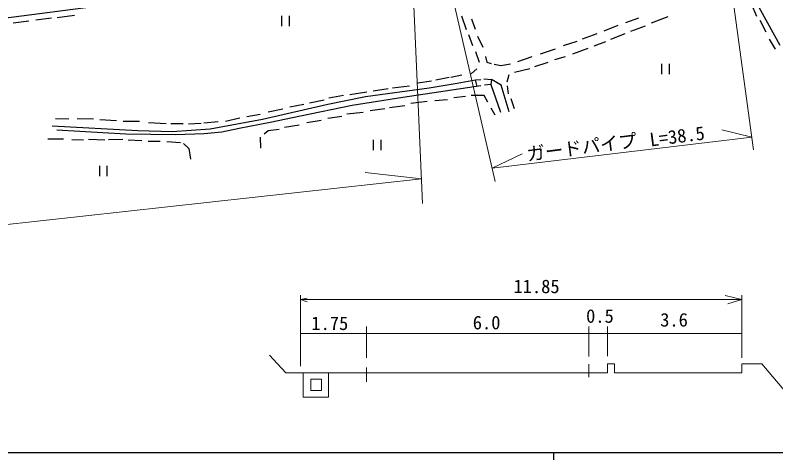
# Model space of a CAD drawing. Units: millimetres, scale not verified. Extents: x 40000 to 680000, y 20000 to 380000.
# Drawn here: x 195247 to 298017, y 204000 to 264086 of the extents above; entities that cross this region are included whole.
import ezdxf
from ezdxf.enums import TextEntityAlignment as Align

# ---------------------------------------------------------------- set-up
doc = ezdxf.new("R2010")
doc.units = ezdxf.units.MM
doc.header["$LTSCALE"] = 1000
for name, color, linetype, lineweight in [('M-BGD', 7, 'Continuous', 25), ('M-STR-HTXT', 7, 'Continuous', 13), ('M-TTL-BAND', 7, 'Continuous', 25)]:
    doc.layers.add(name, color=color, linetype=linetype, lineweight=lineweight)
doc.styles.add('ＭＳ ゴシック', font='')
doc.styles.get('ＭＳ ゴシック').set_extended_font_data('MS Gothic')

msp = doc.modelspace()

# ---------------------------------------------------------------- linework, layer by layer
at = {"layer": 'M-BGD'}
for p, q in [((291631, 272641), (298559, 260015)), ((193681, 263672), (206870, 265396)), ((295464, 263918), (294691, 265712)), ((194974, 263074), (197066, 263338)), ((198051, 263479), (200161, 263725)), ((200917, 263760), (203239, 264077)), ((231247, 263986), (231245, 262586)), ((232295, 262585), (232297, 263985)), ((256214, 262107), (255581, 263971)), ((256918, 263584), (257375, 262213)), ((277739, 263110), (279497, 263725)), ((283436, 263883), (281185, 263004)), ((296695, 261808), (295922, 263391)), ((274837, 261967), (276719, 262723)), ((280376, 262582), (278407, 261879)), ((257076, 259962), (256548, 261421)), ((257727, 261263), (258412, 259786)), ((271918, 260876), (273887, 261632)), ((277633, 261562), (275663, 260823)), ((269333, 259979), (271162, 260560)), ((275030, 260507), (273448, 259909)), ((297997, 259487), (297188, 260859)), ((257990, 257676), (257498, 259135)), ((266203, 258872), (268242, 259557)), ((272639, 259593), (270564, 258819)), ((258799, 258520), (258993, 257728)), ((263160, 257834), (265112, 258520)), ((269579, 258467), (268102, 258045)), ((258993, 257728), (259573, 257570)), ((259960, 257447), (260857, 257271)), ((260857, 257271), (262176, 257517)), ((267223, 257693), (265429, 257095)), ((282595, 257515), (282594, 256115)), ((283644, 256113), (283645, 257513)), ((254104, 255706), (255581, 256005)), ((256865, 256146), (257603, 256832)), ((261947, 256040), (261666, 255020)), ((264796, 256849), (262721, 256322)), ((249672, 254932), (251501, 255231)), ((251185, 254282), (254948, 254915)), ((252064, 255337), (253875, 255724)), ((254948, 254915), (257445, 255337)), ((257445, 255337), (258149, 255407)), ((257656, 254458), (257445, 255337)), ((258571, 255478), (259626, 255407)), ((259626, 255407), (259520, 254704)), ((260892, 254633), (259626, 255407)), ((242568, 253121), (251185, 254282)), ((243623, 253877), (245645, 254176)), ((246226, 254264), (248512, 254563)), ((258149, 254528), (247633, 252980)), ((259520, 254704), (258641, 254633)), ((259520, 254704), (260822, 250976)), ((261982, 251046), (260892, 254633)), ((261701, 254563), (261877, 253473)), ((237504, 252066), (242568, 253121)), ((237627, 252910), (239614, 253262)), ((240458, 253367), (242744, 253737)), ((247633, 252980), (240774, 251890)), ((256074, 253086), (254526, 252910)), ((258606, 253227), (256847, 253227)), ((259098, 252312), (258606, 253227)), ((262228, 252840), (262650, 251468)), ((228641, 250026), (237504, 252066)), ((232369, 251714), (234250, 252048)), ((240774, 251890), (233775, 250448)), ((235006, 252224), (237011, 252646)), ((247879, 251820), (245839, 251574)), ((250903, 252418), (248723, 252136)), ((253647, 252664), (251959, 252523)), ((229432, 251011), (231419, 251415)), ((242252, 250941), (240071, 250694)), ((245206, 251433), (243201, 251152)), ((260118, 250554), (259555, 251503)), ((200680, 250132), (202474, 250096)), ((203599, 250132), (205815, 250096)), ((206694, 249991), (208945, 249850)), ((209824, 249745), (212040, 249780)), ((221606, 248725), (228641, 250026)), ((223682, 249780), (225581, 250202)), ((226530, 250413), (228359, 250730)), ((233775, 250448), (229696, 249569)), ((236589, 249850), (234655, 249534)), ((239403, 250413), (237468, 250132)), ((200258, 249147), (211794, 248514)), ((213236, 249604), (215627, 249428)), ((216296, 249428), (217949, 249463)), ((216436, 248373), (221606, 248725)), ((218652, 249393), (220375, 249499)), ((220727, 249534), (222662, 249710)), ((225510, 248795), (223154, 248268)), ((229696, 249569), (225510, 248795)), ((233635, 249217), (231630, 248901)), ((210211, 247986), (200891, 248549)), ((216964, 247916), (210211, 247986)), ((211794, 248514), (216436, 248373)), ((220762, 248057), (216964, 247916)), ((223154, 248268), (220762, 248057)), ((229414, 248443), (228887, 247986)), ((230927, 248655), (229414, 248443)), ((199675, 247358), (201786, 247358)), ((202876, 247287), (204459, 247252)), ((205162, 247322), (207343, 247252)), ((207870, 247287), (209805, 247322)), ((210508, 247252), (212372, 247147)), ((213216, 247076), (214834, 247076)), ((215748, 247006), (217577, 246900)), ((217999, 246725), (218703, 246091)), ((228359, 247599), (228394, 246122)), ((243627, 247245), (243625, 245845)), ((244675, 245844), (244677, 247244)), ((218703, 246091), (218949, 244649)), ((206627, 243728), (206626, 242328)), ((207676, 242327), (207677, 243727))]:
    msp.add_line(p, q, dxfattribs=at)
at = {"layer": 'M-STR-HTXT'}
for p, q in [((294994, 245889), (289989, 282968)), ((251805, 277683), (260105, 241598)), ((250286, 238617), (248619, 277232)), ((294765, 247587), (290738, 248606)), ((259685, 243424), (294765, 247587)), ((259685, 243424), (263727, 245370)), ((250142, 241957), (242555, 242838)), ((169616, 233071), (250142, 241957)), ((233804, 226244), (233804, 216658)), ((293414, 225662), (291180, 226192)), ((293414, 226244), (293414, 217777)), ((233804, 225662), (234703, 225837)), ((293414, 225662), (233804, 225662)), ((233804, 225662), (234703, 225354)), ((293414, 225662), (291552, 225074)), ((242696, 222002), (242696, 217773)), ((272768, 222002), (272768, 217967)), ((275282, 222002), (275282, 217983)), ((293414, 221077), (233804, 221077)), ((231826, 215741), (229626, 218150)), ((272768, 216919), (272768, 215182)), ((275282, 216956), (275282, 215741)), ((275282, 216956), (276237, 216956)), ((276237, 216956), (276237, 215741)), ((293414, 216956), (293414, 215741)), ((293414, 216956), (296116, 216956)), ((296116, 216956), (302632, 209235)), ((242696, 216477), (242696, 214532)), ((275282, 215741), (231826, 215741)), ((234177, 215741), (234177, 212470)), ((235178, 214914), (235178, 213378)), ((235178, 214914), (236621, 214914)), ((236621, 214914), (236621, 213378)), ((237575, 215741), (237575, 212470)), ((293414, 215741), (276237, 215741)), ((235178, 213378), (236621, 213378)), ((234177, 212470), (237575, 212470))]:
    msp.add_line(p, q, dxfattribs=at)
at = {"layer": 'M-TTL-BAND'}
for p, q in [((40000, 205000), (579000, 205000)), ((268000, 205000), (268000, 204000))]:
    msp.add_line(p, q, dxfattribs=at)

# ---------------------------------------------------------------- texts
at = {"layer": 'M-STR-HTXT', "style": 'ＭＳ ゴシック'}
for s, p in [('L=38.5', (284689, 247723)), ('ガードパイプ', (271793, 246247))]:
    msp.add_text(s, height=1833, rotation=7.377, dxfattribs=at).set_placement(p, align=Align.MIDDLE_CENTER)
for s, p in [('11.85', (265692, 227437)), ('0.5', (274258, 223433)), ('1.75', (237761, 222456)), ('6.0', (258942, 222549)), ('3.6', (284267, 222921))]:
    msp.add_text(s, height=1833, dxfattribs=at).set_placement(p, align=Align.MIDDLE_CENTER)

doc.saveas('drawing.dxf')
